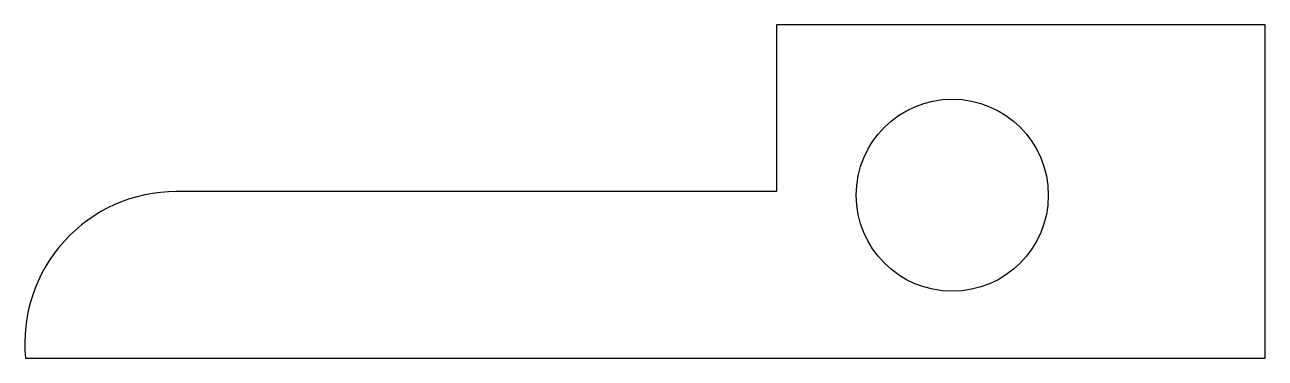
# Model space of a CAD drawing. Header units: millimetres. Extents: x -0.1 to 95.3, y 0 to 25.6.
import ezdxf

# ---------------------------------------------------------------- set-up
doc = ezdxf.new("R2010")
doc.units = ezdxf.units.MM
doc.layers.get('0').update_dxf_attribs({"linetype": 'CONTINUOUS'})

msp = doc.modelspace()

# ---------------------------------------------------------------- linework, layer by layer
for p, q in [((95.343, 25.634), (57.747, 25.634)), ((57.747, 25.634), (57.747, 12.817)), ((95.343, 0), (95.343, 25.634)), ((14.027, 12.817), (11.606, 12.817)), ((57.747, 12.817), (14.027, 12.817)), ((0, 0), (95.343, 0))]:
    msp.add_line(p, q)
msp.add_circle((71.276, 12.532), 7.386)
msp.add_arc((11.606, 1.153), 11.663, 90, 185.67482)

doc.saveas('drawing.dxf')
